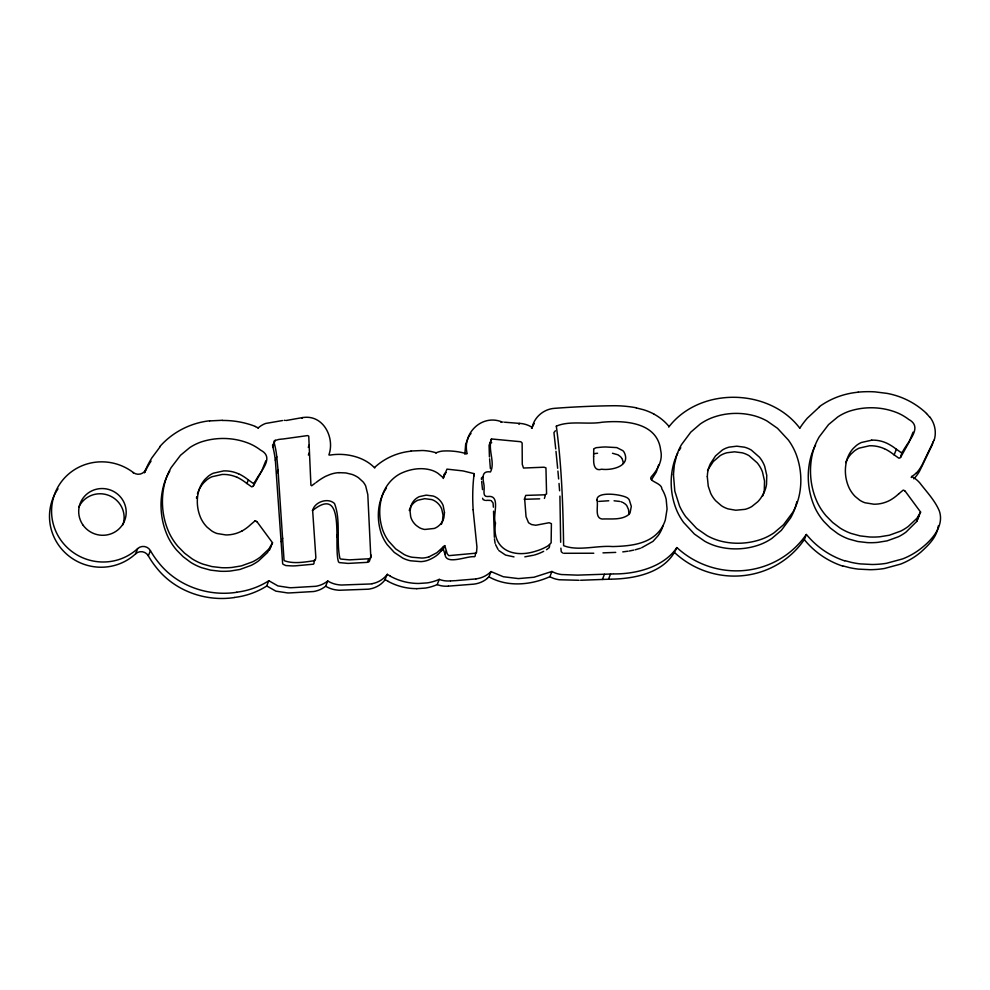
<?xml version="1.0" encoding="UTF-8"?>
<svg xmlns="http://www.w3.org/2000/svg" width="990" height="990" viewBox="0 0 990 990"><rect width="100%" height="100%" fill="white"/><g stroke="black" fill="none" stroke-linecap="round" stroke-linejoin="round"><path stroke-width="1.49" d="M274.354 443.594A8.378 8.192 21.6 0 1 273.933 441.775L274.044 441.478A1.609 1.572 21.6 0 1 274.539 440.661L278.598 439.486A56.182 54.982 21.6 0 1 283.276 438.966L307.556 435.588L308.744 436.12L310.922 485.236L311.714 485.743L315.055 483.244M628.947 514.206L628.539 509.59L626.868 505.816A9.615 9.417 21.6 0 0 625.259 504.046L623.217 502.673M474.037 474.816L473.913 476.029M938.297 525.9L938.037 527.72M446.168 472.651L444.461 473.789L443.248 478.492M473.839 473.579L462.986 470.906L446.96 469.136L443.371 477.824L438.038 473.381A25.418 24.874 21.6 0 0 432.704 470.596C422.161 466.909 410.182 468.852 400.319 473.666A36.729 35.937 21.6 0 0 393.463 478.393L391.929 479.816A39.018 38.177 21.6 0 0 387.82 484.593A40.998 40.12 21.6 0 0 384.615 489.852C378.539 502.363 378.353 517.399 382.858 530.43A44.55 43.597 21.6 0 0 388.575 541.072L395.678 548.868L404.229 554.573A34.266 33.536 21.6 0 0 411.791 557.209L422.148 558.075A25.369 24.824 21.6 0 0 429.078 556.801M196.453 498.143L196.738 496.695M658.585 465.04L656.259 472.168L651.544 479.618M937.938 528.227C935.748 538.251 928.236 545.317 920.985 551.999A73.805 72.221 21.6 0 1 900.591 564.114L884.367 568.507A94.075 92.045 21.6 0 1 870 569.696L858.404 569.126A85.437 83.606 21.6 0 1 849.346 567.604L842.713 565.847M796.876 501.683L795.539 506.645A62.321 60.972 21.6 0 1 790.663 517.82L781.333 530.355L771.854 538.424A57.828 56.591 21.6 0 1 761.013 544.203C746.868 549.673 730.868 550.378 716.302 546.146A57.804 56.554 21.6 0 1 704.83 541.307L694.398 534.043L683.558 522.386A62.147 60.811 21.6 0 1 677.321 511.743C670.391 496.126 669.252 477.91 674.277 461.563A62.543 61.194 21.6 0 1 677.742 453.086M409.254 510.518L409.489 509.714A16.273 15.927 21.6 0 1 411.654 505.358A16.966 16.607 21.6 0 1 413.263 503.44L413.845 502.871A15.333 14.998 21.6 0 1 417.929 500.185L424.784 498.675L431.801 499.591A15.481 15.147 21.6 0 1 436.206 501.918L436.875 502.437A17.399 17.028 21.6 0 1 438.706 504.207A16.446 16.088 21.6 0 1 441.75 509.132L443.037 515.122L442.481 521.26A16.409 16.05 21.6 0 1 441.317 524.341M932.011 445.314L919.698 470.894A38.189 37.36 21.6 0 1 914.228 478.393M934.077 440.104L921.764 465.671M197.468 493.886L197.926 492.537A31.89 31.197 21.6 0 1 201.081 486.201A29.106 28.487 21.6 0 1 203.792 482.675L206.984 479.704A24.193 23.661 21.6 0 1 211.897 476.759L222.243 474.445A32.484 31.791 21.6 0 1 237.068 477.329M133.192 472.886L133.328 472.564A8.168 7.994 21.6 0 0 145.778 469.47A87.714 85.821 21.6 0 1 151.903 457.801L160.108 446.775M144.491 472.725L144.998 471.426M145.258 470.77L145.778 469.47M58.002 488.8A51.035 49.933 21.6 0 0 67.741 555.081A51.035 49.933 21.6 0 0 135.618 553.794L137.684 548.571A8.168 7.994 21.6 0 1 150.418 550.626A84.732 82.913 21.6 0 0 158.759 562.765C177 585.832 207.912 596.772 236.771 592.28M234.704 597.49C205.846 601.994 174.933 591.055 156.692 567.988A84.732 82.913 21.6 0 1 148.351 555.848L150.418 550.626M258.105 428.2L258.242 427.878A24.354 23.822 21.6 0 1 265.58 423.473L282.521 420.54M265.815 460.796L261.694 471.042L253.329 486.016A2.512 2.463 21.6 0 1 251.584 486.795L246.918 483.479L248.329 479.927A48.003 46.963 21.6 0 0 238.503 473.703M253.329 486.016C255.742 475.113 277.051 458.58 260.704 450.19A51.913 50.799 21.6 0 0 250.557 444.077C234.927 437.258 216.587 436.689 200.475 442.196A53.163 52.012 21.6 0 0 189.833 447.542L180.502 455.289L171.171 467.565A64.536 63.137 21.6 0 0 165.219 481.227C160.355 498.502 161.865 517.659 169.637 533.857A61.479 60.155 21.6 0 0 177.99 546.492L184.561 553.163L192.011 558.768A54.995 53.819 21.6 0 0 202.987 564.139L211.984 566.589L221.649 567.703A76.725 75.079 21.6 0 0 231.796 567.468L241.3 565.921L252.648 561.813A51.121 50.02 21.6 0 0 260.184 557.184L268.921 548.967L272.51 542.768L257.153 521.94M274.292 442.641L275.232 440.278M274.329 443.607L272.918 447.158M286.147 420.503L302.606 417.57A17.3 16.929 21.6 0 1 303.881 417.421C323.767 415.082 334.954 438.125 328.89 454.905L330.017 455.103A51.554 50.441 21.6 0 1 335.82 454.46C349.693 453.643 365.335 457.937 374.752 468.022M314.387 559.919L313.917 563.595A2.562 2.5 21.6 0 1 313.335 564.201L295.527 565.835A108.207 105.881 21.6 0 1 292.248 565.921L285.863 565.562L283.19 564.362A2.549 2.487 21.6 0 1 282.633 563.458L275.356 460.3L276.767 456.761A94.421 92.392 21.6 0 0 274.44 443.73M276.606 473.455L278.004 469.904L276.767 456.761M302.037 418.263L302.297 417.619M308.274 447.381L309.202 445.017M169.773 471.104A64.536 63.137 21.6 0 0 163.82 484.778C158.945 502.054 160.467 521.198 168.226 537.409A61.479 60.155 21.6 0 0 176.579 550.044L183.15 556.702L190.612 562.308A54.995 53.819 21.6 0 0 201.589 567.678L210.585 570.141L220.238 571.255A76.725 75.079 21.6 0 0 230.398 571.02L239.889 569.473L251.237 565.352A51.121 50.02 21.6 0 0 258.774 560.724L267.51 552.507L270.864 546.542M269.466 550.093L272.51 542.768M308.373 455.041L309.313 452.678M281.284 541.778L282.695 538.226M234.692 597.416A77.678 76.007 21.6 0 0 266.743 586.006L268.736 580.672L277.918 585.919L289.55 587.689A79.67 77.963 21.6 0 0 291.642 587.714L315.637 586.303A28.351 27.745 21.6 0 0 318.05 585.808A25.22 24.676 21.6 0 0 327.739 580.982A24.861 24.329 21.6 0 0 330.054 582.256A26.161 25.604 21.6 0 0 338.246 584.719A46.493 45.49 21.6 0 0 341.352 585.028L370.396 583.976A40.986 40.095 21.6 0 0 371.671 583.791L372.042 583.716M336.662 536.729L338.06 533.189M266.743 585.969L275.851 591.141L287.484 592.911A79.67 77.963 21.6 0 0 289.575 592.936L313.57 591.525A28.351 27.745 21.6 0 0 315.983 591.03A25.22 24.676 21.6 0 0 325.673 586.191L327.727 580.969M312.357 510.667C346.488 483.306 333.222 545.898 338.481 561.775A2.921 2.859 21.6 0 0 339.36 562.605L348.096 563.409L367.228 562.357L369.022 558.756L370.087 558.36A2.401 2.339 21.6 0 0 370.829 557.642L367.81 494.629L365.694 485.991A19.837 19.404 21.6 0 0 363.107 481.92L358.467 477.7A26.866 26.284 21.6 0 0 351.97 474.396L345.832 472.935L339.038 472.663M371.3 555.217L369.418 561.182A2.401 2.339 21.6 0 1 368.688 561.899L367.612 562.295M325.661 586.191A24.861 24.329 21.6 0 0 327.987 587.478A26.161 25.604 21.6 0 0 336.179 589.929A46.493 45.49 21.6 0 0 339.285 590.25L368.329 589.199A40.986 40.095 21.6 0 0 369.604 589L369.988 588.939A25.047 24.503 21.6 0 0 384.578 580.449L387.3 574.324L390.382 576.155M435.984 453.135L436.107 452.814A23.574 23.067 21.6 0 1 442.233 451.094C450.363 450.425 460.461 451.613 466.81 453.964M443.532 477.032L444.943 473.48M443.223 549.227L444.819 545.663L447.183 553.757L448.779 555.65L475.868 553.187A2.685 2.624 21.6 0 0 476.524 552.568L476.945 547.099L473.109 509.788M475.683 552.519L475.126 556.12A2.685 2.624 21.6 0 1 474.47 556.739C467.404 555.613 445.748 565.723 445.005 554.251L446.416 550.712M489.431 456.935L489.072 445.314L491.486 438.966L520.802 441.726L522.138 443L522.274 464.384L523.5 468.035L544.067 467.206L545.948 467.862L546.579 494.01L544.401 494.827L525.764 495.396L524.626 498.403L526.037 516.656L528.549 522.745L531.556 524.564L535.8 525.257L549.116 522.72L551.405 523.698L551.133 542.879L548.039 545.824A50.317 49.24 21.6 0 1 536.196 551.034C513.129 558.682 491.486 549.4 495.507 522.93C492.079 516.533 501.126 495.755 488.825 496.411A17.127 16.756 21.6 0 1 487.872 496.535C482.081 497.153 484.642 489.889 484.098 486.498A26.965 26.384 21.6 0 0 484.036 485.211C482.947 478.987 480.843 470.423 490.496 471.933C495.458 462.553 487.513 449.287 491.486 438.966M500.952 422.309L503.093 421.975M416.728 588.679L425.279 588.097A48.052 47.013 21.6 0 0 437.184 584.595L439.263 579.385L441.045 579.991A23.983 23.463 21.6 0 0 448.173 580.994L450.388 580.92M518.97 424.364L519.354 423.386A27.052 26.47 21.6 0 1 523.586 423.918L525.121 424.289A24.206 23.686 21.6 0 1 532.236 427.47M532.051 428.175C533.833 417.433 543.498 409.192 554.251 408.363C574.175 406.828 594.186 405.962 614.171 405.727A120.557 117.959 21.6 0 1 636.285 407.781M487.315 578.321L488.936 576.799L491.003 571.577L503.304 576.737L518.438 578.593L533.981 577.244L551.937 571.465L553.237 572.133A26.198 25.629 21.6 0 0 560.662 574.41A34.254 33.524 21.6 0 0 561.38 574.534L577.442 575.128L613.033 573.94M488.936 576.799C507.412 587.392 531.024 585.115 549.871 576.687L551.937 571.465M602.378 579.496L604.445 574.274M580.598 580.264L608.479 579.224L610.545 574.002M668.708 427.098C699.843 386.471 769.403 387.87 799.821 428.237M611.808 579.138C635.827 578.717 666.282 572.294 676.665 547.841C663.869 566.763 636.743 574.126 613.874 573.928M804.276 539.785L806.343 534.563M871.707 440.142A32.484 31.791 21.6 0 1 886.533 443.075A48.003 46.963 21.6 0 1 896.346 449.274L894.156 454.856L898.833 458.172A2.512 2.463 21.6 0 0 900.578 457.405L908.931 442.419L913.065 432.172M900.566 457.392C902.274 445.673 925.699 428.472 908.771 419.475A51.913 50.799 21.6 0 0 898.623 413.362C882.993 406.556 864.654 405.987 848.541 411.481A53.163 52.012 21.6 0 0 837.899 416.839L828.568 424.574L819.237 436.85A64.536 63.137 21.6 0 0 813.285 450.524C808.422 467.787 809.931 486.944 817.691 503.155A61.479 60.155 21.6 0 0 826.056 515.79L832.627 522.448L840.077 528.054A54.995 53.819 21.6 0 0 851.054 533.424L860.05 535.887L869.715 537.001A76.725 75.079 21.6 0 0 879.863 536.766L889.366 535.219L900.714 531.098A51.121 50.02 21.6 0 0 908.251 526.47L916.975 518.253L920.576 512.065L905.219 491.226M911.246 477.526L911.641 476.549A25.505 24.96 21.6 0 0 916.183 473.071M815.55 445.104A64.536 63.137 21.6 0 0 811.058 456.155C806.182 473.43 807.704 492.575 815.463 508.786A61.479 60.155 21.6 0 0 823.816 521.421L830.387 528.078L837.849 533.684A54.995 53.819 21.6 0 0 848.826 539.055L857.823 541.518L867.475 542.631A76.725 75.079 21.6 0 0 877.635 542.396L887.127 540.849L898.487 536.729A51.121 50.02 21.6 0 0 906.011 532.1L916.703 521.47L918.93 515.827M916.703 521.47L920.576 512.065M531.519 428.373L534.229 423.497M468.716 436.627L465.647 444.423L464.842 454.175M679.19 450.388L680.774 447.74M150.443 462.058L151.062 461.105M469.087 436.033L469.904 434.87M387.3 574.324L386.607 575.202A25.047 24.503 21.6 0 1 372.042 583.704M385.147 579.645L388.315 581.378M470.448 434.177L471.017 433.496M491.003 571.577L489.369 573.099A26.161 25.604 21.6 0 1 475.905 578.89M898.994 493.651L903.165 490.124A2.871 2.809 21.6 0 1 905.12 491.288M819.522 406.853L807.345 418.151A90.944 89.001 21.6 0 0 799.957 427.915M546.492 549.735L549.302 547.581L549.673 544.958M544.413 498.416L545.255 495.619M273.661 443.891L273.141 444.213A1.609 1.572 21.6 0 0 272.634 445.03L272.596 445.314A8.378 8.192 21.6 0 0 272.955 447.146A94.421 92.392 21.6 0 1 275.294 460.313M482.724 476.982L481.449 477.984L481.462 479.445M255.098 520.827L250.928 524.366A46.196 45.194 21.6 0 1 242.067 530.974M555.378 430.761L553.942 432.581L555.749 448.965M641.644 547.755L652.967 541.382L658.226 535.528A35.801 35.034 21.6 0 0 662.941 526.024M489.939 442.877L491.721 442.716M429.078 556.801L436.875 552.717L442.938 547.21C440.711 553.856 433.929 557.89 427.68 560.34A25.369 24.824 21.6 0 1 420.75 561.627L410.38 560.761A34.266 33.536 21.6 0 1 402.819 558.125L394.268 552.408L387.177 544.624A44.55 43.597 21.6 0 1 381.459 533.981C376.955 520.95 377.128 505.902 383.204 493.391A40.998 40.12 21.6 0 1 386.422 488.132M635.135 549.809L640.456 548.237M533.585 555.217L524.824 556.838M629.244 551.034L633.662 550.118M593.654 453.717L597.576 453.247M369.022 558.756L349.507 559.87L340.758 559.053A2.921 2.859 21.6 0 1 339.879 558.236C336.055 540.466 341.03 520.493 334.496 503.502C327.95 497.289 314.523 501.942 312.642 510.456L315.86 557.494L315.315 560.043A2.562 2.5 21.6 0 1 314.733 560.649C305.13 561.974 293.906 564.152 284.588 560.81A2.549 2.487 21.6 0 1 284.031 559.907L278.004 469.904M622.772 551.888L627.945 551.207M410.974 451.019L422.643 450.5A52.52 51.393 21.6 0 1 436.12 452.789M209.707 420.911L222.317 420.292M475.918 578.927L455.833 580.623M598.74 501.41L608.776 500.767M858.157 392.151L861.189 391.904A104.346 102.106 21.6 0 1 874.937 391.867L887.015 393.377A76.366 74.72 21.6 0 1 926.578 413.486M284.217 420.379L285.058 420.305M871.707 440.191L861.362 442.505A24.193 23.661 21.6 0 0 856.461 445.438L853.256 448.421A29.106 28.487 21.6 0 0 851.351 450.772A31.89 31.197 21.6 0 0 847.403 458.271C844.124 467.924 844.878 478.9 849.21 488.095A32.163 31.47 21.6 0 0 855.125 496.436L859.79 500.235A24.057 23.537 21.6 0 0 865.025 502.772L873.972 504.219A33.685 32.967 21.6 0 0 890.109 500.222A46.196 45.194 21.6 0 0 898.957 493.602M455.153 580.66L450.574 580.907M448.507 586.13L473.851 584.137A26.161 25.604 21.6 0 0 487.365 578.395M448.321 586.142L446.106 586.216A23.983 23.463 21.6 0 1 438.978 585.214L437.221 584.607M524.205 499.307L539.686 498.836M602.972 552.865L615.731 552.395M593.777 553.237L563.768 553.286M610.966 579.162L608.479 579.224M579.113 580.288L559.313 579.756A34.254 33.524 21.6 0 1 558.583 579.645A26.198 25.629 21.6 0 1 551.17 577.356L549.945 576.725M614.072 500.779L619.777 501.435M519.354 423.386L504.479 422.198M485.323 500.457L483.157 499.665L482.588 498.242M513.996 556.887L505.519 555.056L498.774 550.49M612.488 453.272L617.686 454.732M490.434 500.433L487.278 500.321A17.127 16.756 21.6 0 1 486.325 500.457M501.212 421.653C481.474 414.315 462.256 433.41 467.07 453.321M636.261 407.905L643.463 409.724A57.618 56.381 21.6 0 1 653.808 413.993M443.31 549.178L445.005 554.251M844.779 560.625L851.412 562.394A85.437 83.606 21.6 0 0 860.471 563.904L872.066 564.498A94.075 92.045 21.6 0 0 886.434 563.31L902.657 558.904A73.805 72.221 21.6 0 0 923.051 546.789C933.248 538.523 944.262 524.96 939.3 510.889C934.869 500.358 926.677 491.906 919.809 482.922A35.875 35.108 21.6 0 0 918.324 481.35A26.247 25.691 21.6 0 0 911.654 476.512M621.039 501.769L622.438 502.289M255.346 426.616L258.242 427.878M562.617 552.965L561.243 551.665L560.885 548.175M491.238 500.693L493.082 503.031L493.379 507.202M618.453 455.14L620.445 456.637A8.823 8.638 21.6 0 1 621.906 458.506M896.383 449.225L901.061 452.541A2.512 2.463 21.6 0 0 902.818 451.774M248.329 479.927L252.995 483.244A2.512 2.463 21.6 0 0 254.752 482.476M929.721 417.186L927.618 414.736A37.682 36.878 21.6 0 0 926.491 413.585M498.044 549.413L495.594 544.649M270.839 545.663L271.112 546.319M622.277 459.224L623.057 461.612M494.443 538.832L495.111 543.361M481.66 481.462L482.476 489.134A26.965 26.384 21.6 0 1 482.514 489.617M555.984 451.329L557.655 468.27M623.193 462.491L623.279 463.407M557.914 471.079L558.632 478.95M489.604 458.84L490.384 468.617M559.028 483.442L559.597 490.768M494.357 537.285L493.54 511.199M559.919 496.114L560.662 542.26M473.171 509.776A197.666 193.409 21.6 0 1 473.851 476.017M474.024 473.554A4.109 4.022 21.6 0 1 474.024 474.816M442.976 547.235A9.492 9.281 21.6 0 1 444.683 545.589M339.038 472.638A31.519 30.839 21.6 0 0 329.856 474.557L325.586 476.339A61.776 60.452 21.6 0 0 316.07 482.526M255.111 520.728A2.871 2.809 21.6 0 1 257.066 521.99M242.043 530.937A33.685 32.967 21.6 0 1 225.918 534.947L216.958 533.486A24.057 23.537 21.6 0 1 211.724 530.937L207.059 527.138A32.163 31.47 21.6 0 1 201.143 518.81C196.812 509.603 196.057 498.638 199.337 488.986A31.89 31.197 21.6 0 1 203.284 481.486A29.106 28.487 21.6 0 1 205.19 479.135L208.395 476.153A24.193 23.661 21.6 0 1 213.296 473.208L223.641 470.906A32.484 31.791 21.6 0 1 238.466 473.789M137.684 548.571A51.035 49.933 21.6 0 1 67.592 547.891A51.035 49.933 21.6 0 1 63.645 478.962A51.035 49.933 21.6 0 1 133.328 472.564M135.618 553.794A8.168 7.994 21.6 0 1 148.351 555.848M159.86 446.552A79.398 77.69 21.6 0 1 209.694 420.775M222.317 420.465A87.665 85.783 21.6 0 1 255.42 426.43M144.676 472.527A87.714 85.821 21.6 0 1 149.837 463.011M374.616 467.429A63.286 61.925 21.6 0 1 410.999 451.193M653.796 414.03A49.686 48.621 21.6 0 1 669.005 426.43M819.374 406.643A79.386 77.678 21.6 0 1 858.169 392.213M929.882 417.062A26.186 25.616 21.6 0 1 934.189 440.142M921.678 465.634A38.189 37.36 21.6 0 1 916.295 473.171M932.914 441.961A26.186 25.616 21.6 0 1 932.122 445.351M914.116 478.294A25.505 24.96 21.6 0 1 913.609 478.764M844.705 560.872A81.613 79.856 21.6 0 1 806.442 534.489M806.256 534.501A85.895 84.039 21.6 0 1 676.826 547.495M842.639 566.094A81.613 79.856 21.6 0 1 804.375 539.711M804.189 539.723A85.895 84.039 21.6 0 1 674.759 552.717M439.251 579.373A48.052 47.013 21.6 0 1 427.346 582.887L418.795 583.469A58.187 56.937 21.6 0 1 390.345 576.242M416.728 588.642A58.187 56.937 21.6 0 1 388.278 581.464M268.81 580.796A77.678 76.007 21.6 0 1 236.758 592.193M78.68 507.35A23.822 23.302 21.6 0 1 108.912 495.446A23.822 23.302 21.6 0 1 122.946 524.762M237.105 477.254A48.003 46.963 21.6 0 1 246.881 483.528M441.565 550.774A9.962 9.752 21.6 0 1 443.198 549.202M707.553 470.696A32.819 32.113 21.6 0 1 708.159 469.334L713.283 461.55L720.2 455.598A25.765 25.208 21.6 0 1 726.932 452.752L734.568 451.824L742.252 452.814A26.26 25.691 21.6 0 1 749.121 455.722L757.226 462.85A32.224 31.532 21.6 0 1 762.449 471.896L764.527 480.967L764.292 490.174A32.299 31.606 21.6 0 1 762.795 495.854M884.342 448.631A48.003 46.963 21.6 0 1 894.119 454.905M884.305 448.705A32.484 31.791 21.6 0 0 869.48 445.772L859.134 448.136A24.193 23.661 21.6 0 0 854.234 451.081L851.029 454.051A29.106 28.487 21.6 0 0 848.319 457.578A31.89 31.197 21.6 0 0 845.683 462.59M543.659 551.319A50.317 49.24 21.6 0 1 534.649 554.945M444.473 512.511L443.891 517.708A16.409 16.05 21.6 0 1 441.429 522.906A17.412 17.04 21.6 0 1 439.808 524.836L439.201 525.405A15.716 15.382 21.6 0 1 434.325 528.437L424.834 529.464A15.803 15.456 21.6 0 1 419.339 527.62L416.53 525.665A19.899 19.466 21.6 0 1 414.612 523.821L413.511 522.497A16.88 16.508 21.6 0 1 410.64 516.508L410.083 511.248L410.887 506.175A16.273 15.927 21.6 0 1 413.56 501.15A16.966 16.607 21.6 0 1 414.661 499.9L415.256 499.319A15.333 14.998 21.6 0 1 419.339 496.646L426.195 495.136L433.212 496.039A15.481 15.147 21.6 0 1 437.617 498.366L438.273 498.886A17.399 17.028 21.6 0 1 440.117 500.668A16.446 16.088 21.6 0 1 443.161 505.581L444.473 512.511M556.318 426.183C561.714 465.807 563.001 505.779 563.619 545.663C578.259 551.455 596.97 545.243 612.699 546.567C629.751 546.096 649.737 544.413 660.602 529.526A35.801 35.034 21.6 0 0 665.317 520.022L667.062 509.108L666.196 499.492A34.588 33.846 21.6 0 0 663.745 492.401A35.269 34.502 21.6 0 0 661.852 488.911C662.025 482.662 646.693 481.313 651.729 476.301C657.942 469.285 663.053 459.954 660.664 450.277C657.471 421.963 624.331 420.218 602.143 422.223C587.59 424.797 569.547 420.305 556.318 426.183M673.448 474.557L674.809 491.127L679.561 506.1A62.147 60.811 21.6 0 0 685.785 516.755L696.626 528.413L707.07 535.664A57.804 56.554 21.6 0 0 718.53 540.515C733.095 544.735 749.108 544.042 763.253 538.572A57.828 56.591 21.6 0 0 774.081 532.793L783.56 524.712L792.891 512.177A62.321 60.972 21.6 0 0 797.767 501.014C802.494 485.632 801.69 468.629 795.898 453.655A63.199 61.838 21.6 0 0 788.411 440.08L777.509 428.311L767.052 421.01A57.89 56.64 21.6 0 0 755.605 416.147C741.114 411.902 725.15 412.57 711.092 418.114A57.692 56.442 21.6 0 0 700.289 423.968L690.785 432.147L681.417 444.745A62.543 61.194 21.6 0 0 676.504 455.932L674.338 464.966L673.448 474.557M593.629 456.576L593.629 457.788A29.205 28.574 21.6 0 0 593.678 459.001C593.431 464.186 594.507 471.562 601.598 469.223C611.672 470.584 631.026 466.339 624.282 452.517A8.823 8.638 21.6 0 0 622.821 450.636L616.82 447.604L605.595 446.96A130.136 127.339 21.6 0 0 602.056 447.109L596.029 447.715L593.691 448.878A29.205 28.574 21.6 0 1 593.728 450.091L593.629 456.576M596.982 500.049C598.604 505.543 594.223 518.079 602.143 519.02C610.929 518.574 621.336 520.381 628.724 514.602A8.96 8.761 21.6 0 0 630.073 512.808L631.311 506.373L629.244 499.814A9.615 9.417 21.6 0 0 627.635 498.057C622.5 494.369 596.215 490.793 596.982 500.049M707.305 476.66L708.246 486.177L710.696 493.354A30.999 30.331 21.6 0 0 715.621 500.705L721.401 505.717A26.421 25.851 21.6 0 0 728.145 508.91L735.756 510.234L745.062 509.343A26.124 25.567 21.6 0 0 751.818 506.521L757.721 501.794A35.38 34.625 21.6 0 0 760.79 498.118L763.884 492.946A32.299 31.606 21.6 0 0 766.52 484.543L766.755 475.324L764.676 466.253A32.224 31.532 21.6 0 0 759.454 457.207L751.348 450.091A26.26 25.691 21.6 0 0 744.48 447.183L736.808 446.193L729.16 447.121A25.765 25.208 21.6 0 0 722.44 449.967L715.51 455.92L710.399 463.691A32.819 32.113 21.6 0 0 707.516 473.641L707.305 476.66M83.259 525.405A23.822 23.302 21.6 0 0 124.158 521.718A23.822 23.302 21.6 0 0 99.941 488.639A23.822 23.302 21.6 0 0 83.259 525.405"/></g></svg>
